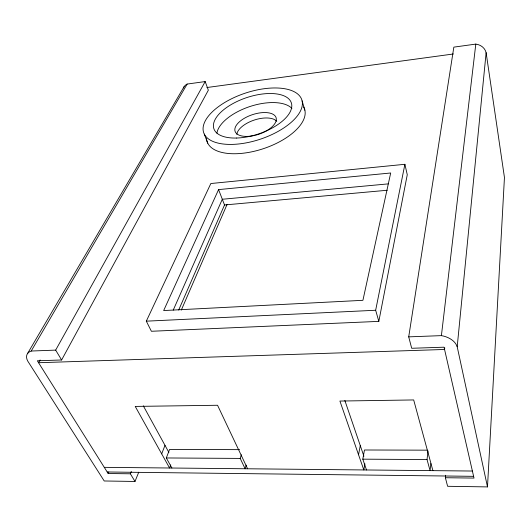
<?xml version="1.0" encoding="UTF-8"?>
<svg xmlns="http://www.w3.org/2000/svg" width="531" height="531" viewBox="0 0 531 531"><rect width="100%" height="100%" fill="white"/><g stroke="black" fill="none" stroke-linecap="round" stroke-linejoin="round"><path stroke-width="0.8" d="M445.383 477.727L447.613 486.29L487.491 486.907L504.45 177.5L486.124 52.695A12.445 11.032 -3.2 0 0 475.803 44.093L453.839 47.133L408.717 336.86L411.684 348.276L444.042 347.194L474.004 478.079L445.383 477.727L445.622 475.252M487.491 486.907L457.198 346.75L486.124 52.695M430.873 463.583L430.07 470.619L427.03 459.554L428.046 450.952M444.752 347.825L444.566 349.471L38.557 362.719L40.11 359.978M457.198 346.75A18.685 12.671 8.4 0 0 441.4 335.632L475.803 44.093M364.916 463.848L363.821 469.948L339.913 401.051L413.682 399.943L432.904 470.645M366.516 469.981L362.799 459.162L364.472 449.989L427.309 450.169M358.544 454.748L360.27 445.589M378.822 321.374L407.264 174.732L404.894 164.298L210.834 183.534L146.317 321.169L151.395 331.271L378.822 321.374L375.663 310.257L404.894 164.298M246.225 465.116L245.136 468.76L240.211 458.412L241.333 454.762M170.736 464.91L169.575 468.003L135.232 406.421L217.551 405.259L247.605 468.787M171.905 468.03L166.316 457.961L169.581 449.445L239.607 449.644M161.689 453.859L165.002 445.35M135 481.458L130.374 473.798L108.158 473.519L37.343 360.788L61.616 359.978L208.344 90.204L205.192 81.568L187.164 84.064L31.21 351.031A16.189 9.299 25.3 0 0 27.765 361.113L104.215 480.98L135 481.458L138.744 472.232M130.374 473.798L131.323 471.501M181.31 310.084L227.089 204.382M178.688 310.044L224.52 204.973L218.573 189.607L390.69 172.993L362.919 300.314L163.674 310.555L218.573 189.607M108.158 473.519L108.822 471.999M173.225 310.124L222.31 199.258L388.241 183.879M31.21 351.031L55.662 350.115L205.192 81.568M27.453 353.686L184.051 86.765M206.884 87.535L453.388 53.983M224.52 204.973L387.238 190.257M146.317 321.169L375.663 310.257M408.717 336.86L441.4 335.632M166.316 457.961L240.211 458.412M362.799 459.162L427.03 459.554M104.282 467.346L472.391 471.037M107.196 471.986L473.606 476.334M55.662 350.115L61.616 359.978M143.297 405.823L168.885 452.432M204.289 134.117L207.76 143.224M344.845 400.46L363.908 456.235M302.112 100.89A51.746 24.22 -18.5 0 1 232.585 144.392A51.746 24.22 -18.5 0 1 223.491 103.253A51.746 24.22 -18.5 0 1 302.112 100.89L304.867 110.216M183.427 87.973A11.264 8.961 32 0 1 187.164 84.064M254.92 135.359A21.612 10.295 -18.5 0 1 236.793 124.652A21.612 10.295 -18.5 0 1 271.142 113.455A21.612 10.295 -18.5 0 1 261.929 133.075M261.172 133.381A21.612 10.295 -18.5 0 1 255.71 135.166M236.793 134.323A21.519 10.361 -18.5 0 1 254.468 119.986A21.519 10.361 -18.5 0 1 276.757 121.294M216.907 133.195A40.535 19.322 -18.5 0 1 249.915 106.525A40.535 19.322 -18.5 0 1 291.897 108.404M303.646 107.023A51.368 24.492 -18.5 0 1 262.672 148.912A51.368 24.492 -18.5 0 1 206.539 138.598M236.355 138.04A40.834 19.103 -18.5 0 0 291.612 103.89A40.834 19.103 -18.5 0 0 229.843 105.384A40.834 19.103 -18.5 0 0 236.355 138.04"/></g></svg>
